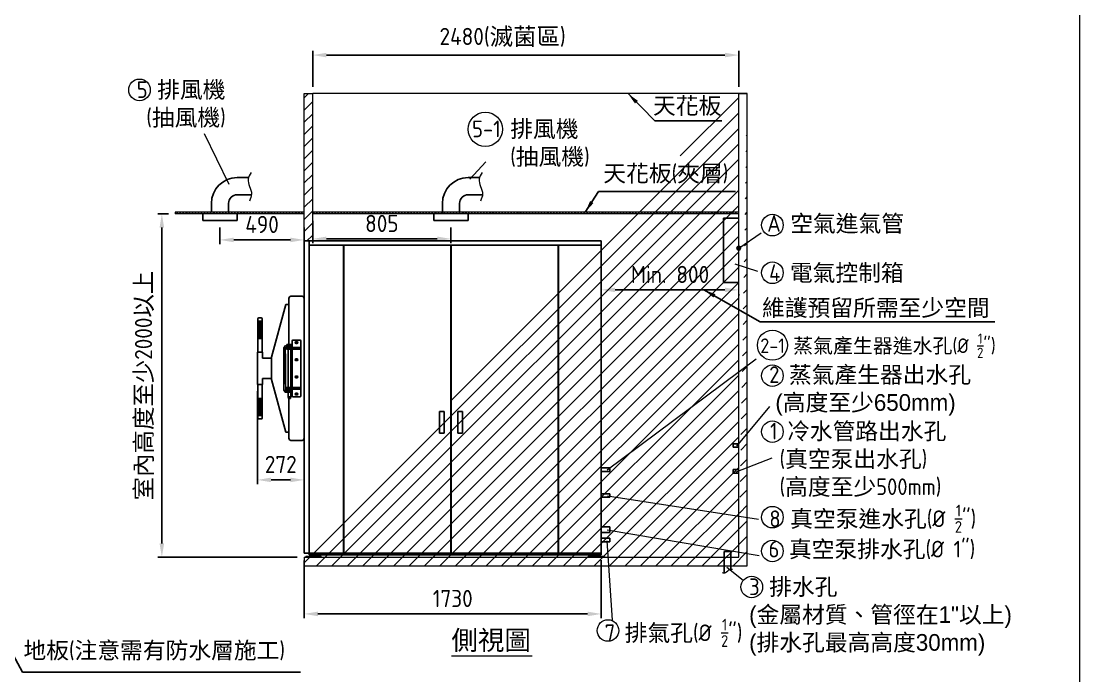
# Model space of a CAD drawing. Header units: millimetres. Extents: x -5848 to 14650, y 0 to 20714.
# Drawn here: x 8487 to 14650, y 2420 to 6233 of the extents above; entities that cross this region are included whole.
import ezdxf

# ---------------------------------------------------------------- set-up
doc = ezdxf.new("R2010")
doc.units = ezdxf.units.MM
doc.header["$MEASUREMENT"] = 0
doc.linetypes.add('HIDDEN', pattern=[9.525, 6.35, -3.175])
doc.layers.get('0').update_dxf_attribs({"lineweight": 25})
for name, color, linetype, lineweight in [('D', 3, 'Continuous', 13), ('F', 7, 'Continuous', 15), ('H', 2, 'HIDDEN', 15), ('S', 4, 'Continuous', 15)]:
    doc.layers.add(name, color=color, linetype=linetype, lineweight=lineweight)
doc.styles.get("Standard").update_dxf_attribs({"font": 'KAIU.TTF'})
doc.styles.add('STU25', font='isocp2.shx')
doc.dimstyles.new('STU25', dxfattribs={"dimscale": 40, "dimtxt": 2.5, "dimasz": 2, "dimexe": 0.6, "dimexo": 1, "dimgap": 1, "dimtad": 1, "dimdsep": 46, "dimtxsty": 'STU25', "dimcen": 2, "dimazin": 2, "dimtfac": 1, "dimtmove": 0, "dimatfit": 3, "dimfxl": 0, "dimtolj": 1, "dimtzin": 0, "dimarcsym": 0})
doc.dimstyles.new('STU25$7', dxfattribs={"dimscale": 35, "dimtxt": 2.5, "dimasz": 2, "dimexe": 1.25, "dimexo": 0.625, "dimgap": 1, "dimtad": 0, "dimdec": 4, "dimdsep": 46, "dimtxsty": 'STU25', "dimcen": 2.5, "dimazin": 2, "dimtfac": 1, "dimtdec": 4, "dimtmove": 0, "dimatfit": 3, "dimfxl": 0, "dimtolj": 1, "dimtzin": 0, "dimarcsym": 0})
pattern_1 = [(135, (1060.158, -9653.122), (-8.838835, -8.838835), [])]

# ---------------------------------------------------------------- blocks, each defined once
blk = doc.blocks.new('*D2')
at = {"layer": 'D', "color": 0, "lineweight": -2}
for p, q in [((10184.1, 5070.5), (10184.1, 4940.5)), ((10989.1, 5031.4), (10989.1, 4940.5)), ((10264.1, 4964.5), (10909.1, 4964.5))]:
    blk.add_line(p, q, dxfattribs=at)
at = {"layer": 'D', "color": 0}
for points in [[(10264.1, 4977.8), (10264.1, 4951.2), (10184.1, 4964.5)], [(10909.1, 4951.2), (10909.1, 4977.8), (10989.1, 4964.5)]]:
    blk.add_solid(points, dxfattribs=at)
at = {"layer": 'Defpoints', "color": 0}
for p in [(10184.1, 5110.5), (10989.1, 5071.4), (10989.1, 4964.5)]:
    blk.add_point(p, dxfattribs=at)
at = {"layer": 'D', "color": 0, "insert": (10586.6, 5054.5), "char_height": 100, "attachment_point": 5, "style": 'STU25'}
blk.add_mtext('\\A1;805', dxfattribs=at)
blk = doc.blocks.new('*D4')
at = {"layer": 'D', "color": 0, "lineweight": -2}
for p, q in [((9344.1, 5110.5), (9281.9, 5110.5)), ((9305.9, 3190.5), (9305.9, 5030.5)), ((10094.1, 3110.5), (9281.9, 3110.5))]:
    blk.add_line(p, q, dxfattribs=at)
at = {"layer": 'D', "color": 0}
for points in [[(9319.3, 5030.5), (9292.6, 5030.5), (9305.9, 5110.5)], [(9292.6, 3190.5), (9319.3, 3190.5), (9305.9, 3110.5)]]:
    blk.add_solid(points, dxfattribs=at)
at = {"layer": 'Defpoints', "color": 0}
for p in [(9305.9, 5110.5), (9384.1, 5110.5), (10134.1, 3110.5)]:
    blk.add_point(p, dxfattribs=at)
at = {"layer": 'D', "color": 0, "insert": (9204.9, 4110.5), "char_height": 100, "attachment_point": 5, "rotation": 90, "style": 'STU25'}
blk.add_mtext('\\A1;{\\f標楷體|b0|i0|c136|p65;室內高度至少}2000{\\f標楷體|b0|i0|c136|p65;以上}', dxfattribs=at)
blk = doc.blocks.new('*D8')
at = {"layer": 'D', "color": 0, "lineweight": -2}
for p, q in [((11864.1, 4634), (11864.1, 4643.4)), ((11944.1, 4667.4), (12584.1, 4667.4)), ((12664.1, 4634), (12664.1, 4643.4))]:
    blk.add_line(p, q, dxfattribs=at)
at = {"layer": 'D', "color": 0}
for points in [[(11944.1, 4680.7), (11944.1, 4654.1), (11864.1, 4667.4)], [(12584.1, 4654.1), (12584.1, 4680.7), (12664.1, 4667.4)]]:
    blk.add_solid(points, dxfattribs=at)
at = {"layer": 'Defpoints', "color": 0}
for p in [(11864.1, 4674), (12664.1, 4674), (12664.1, 4667.4)]:
    blk.add_point(p, dxfattribs=at)
at = {"layer": 'D', "color": 0, "insert": (12264.1, 4757.4), "char_height": 100, "attachment_point": 5, "style": 'STU25'}
blk.add_mtext('\\A1;{\\Fisocp2.shx;Min. 800}', dxfattribs=at)
blk = doc.blocks.new('*D9')
at = {"layer": 'D', "color": 0, "lineweight": -2}
for p, q in [((10184.1, 5850.5), (10184.1, 6059.1)), ((12664.1, 5850.5), (12664.1, 6059.1)), ((10264.1, 6035.1), (12584.1, 6035.1))]:
    blk.add_line(p, q, dxfattribs=at)
at = {"layer": 'D', "color": 0}
for points in [[(10264.1, 6048.4), (10264.1, 6021.8), (10184.1, 6035.1)], [(12584.1, 6021.8), (12584.1, 6048.4), (12664.1, 6035.1)]]:
    blk.add_solid(points, dxfattribs=at)
at = {"layer": 'Defpoints', "color": 0}
for p in [(12664.1, 6035.1), (10184.1, 5810.5), (12664.1, 5810.5)]:
    blk.add_point(p, dxfattribs=at)
at = {"layer": 'D', "color": 0, "insert": (11289.6, 6138.1), "char_height": 100, "attachment_point": 5, "style": 'STU25'}
blk.add_mtext('\\A1;2480({\\f標楷體|b0|i0|c136|p65;滅菌區})', dxfattribs=at)
blk = doc.blocks.new('*D12')
at = {"layer": 'D', "color": 0, "lineweight": -2}
for p, q in [((10134.1, 3090.5), (10134.1, 2756.1)), ((11864.1, 3093.5), (11864.1, 2756.1)), ((10214.1, 2780.1), (11784.1, 2780.1))]:
    blk.add_line(p, q, dxfattribs=at)
at = {"layer": 'D', "color": 0}
for points in [[(10214.1, 2793.5), (10214.1, 2766.8), (10134.1, 2780.1)], [(11784.1, 2766.8), (11784.1, 2793.5), (11864.1, 2780.1)]]:
    blk.add_solid(points, dxfattribs=at)
at = {"layer": 'Defpoints', "color": 0}
for p in [(10134.1, 3130.5), (11864.1, 3133.5), (11864.1, 2780.1)]:
    blk.add_point(p, dxfattribs=at)
at = {"layer": 'D', "color": 0, "insert": (10999.1, 2870.1), "char_height": 100, "attachment_point": 5, "style": 'STU25'}
blk.add_mtext('\\A1;1730', dxfattribs=at)
blk = doc.blocks.new('*D15')
at = {"layer": 'D', "color": 0, "lineweight": -2}
for p, q in [((9644.1, 5031.4), (9644.1, 4934.5)), ((10134.1, 5031.4), (10134.1, 4934.5)), ((9724.1, 4958.5), (10054.1, 4958.5))]:
    blk.add_line(p, q, dxfattribs=at)
at = {"layer": 'D', "color": 0}
for points in [[(9724.1, 4971.9), (9724.1, 4945.2), (9644.1, 4958.5)], [(10054.1, 4945.2), (10054.1, 4971.9), (10134.1, 4958.5)]]:
    blk.add_solid(points, dxfattribs=at)
at = {"layer": 'Defpoints', "color": 0}
for p in [(9644.1, 5071.4), (10134.1, 5071.4), (10134.1, 4958.5)]:
    blk.add_point(p, dxfattribs=at)
at = {"layer": 'D', "color": 0, "insert": (9889.1, 5048.5), "char_height": 100, "attachment_point": 5, "style": 'STU25'}
blk.add_mtext('\\A1;490', dxfattribs=at)
blk = doc.blocks.new('*D18')
at = {"layer": 'D', "color": 0, "lineweight": -2}
for p, q in [((9862.1, 4077.7), (9862.1, 3536.7)), ((10134.1, 3662.5), (10134.1, 3536.7)), ((9942.1, 3560.7), (10054.1, 3560.7))]:
    blk.add_line(p, q, dxfattribs=at)
at = {"layer": 'D', "color": 0}
for points in [[(9942.1, 3574.1), (9942.1, 3547.4), (9862.1, 3560.7)], [(10054.1, 3547.4), (10054.1, 3574.1), (10134.1, 3560.7)]]:
    blk.add_solid(points, dxfattribs=at)
at = {"layer": 'Defpoints', "color": 0}
for p in [(9862.1, 4117.7), (10134.1, 3702.5), (10134.1, 3560.7)]:
    blk.add_point(p, dxfattribs=at)
at = {"layer": 'D', "color": 0, "insert": (9998.1, 3650.7), "char_height": 100, "attachment_point": 5, "style": 'STU25'}
blk.add_mtext('\\A1;272', dxfattribs=at)

msp = doc.modelspace()

# ---------------------------------------------------------------- hatches: boundary and pattern name
msp.add_hatch(color=256).paths.add_polyline_path([(12653.355, 4910.506, 1), (12674.877, 4910.506, 1)])
at = {"layer": 'H', "ltscale": 5}
h = msp.add_hatch(dxfattribs=at)
h.set_pattern_fill('ANSI31', color=256, scale=20, style=0)
h.set_pattern_definition([(45, (241347.484, 22626.796), (-44.90128, 44.90128), [])])
h.paths.add_polyline_path([(12664.116, 5810.506), (12714.116, 5810.506)], flags=16)
edge = h.paths.add_edge_path()
edge.add_line((12664.116, 5810.506), (12714.116, 5810.506))
edge.add_line((12714.116, 5810.506), (12664.116, 5810.506))
edge.add_line((12714.116, 3060.506), (12714.116, 5810.506))
edge.add_line((12664.116, 3110.506), (12664.116, 5810.506))
edge.add_line((10134.116, 3060.506), (12714.116, 3060.506))
edge.add_line((10134.116, 3110.506), (12664.116, 3110.506))
edge.add_line((10134.116, 3110.506), (10134.116, 3060.506))
h = msp.add_hatch(dxfattribs=at)
h.set_pattern_fill('ANSI31', color=256, scale=400, style=0)
h.set_pattern_definition([(45, (211087.06, 23456.027), (-35.355339, 35.355339), [])])
h.paths.add_polyline_path([(10184.116, 4950.506), (10184.116, 5810.506), (10134.116, 5810.506), (10134.116, 4950.506), (10164.116, 4950.506)])
at = {"layer": 'H'}
h = msp.add_hatch(dxfattribs=at)
h.set_pattern_fill('ANSI31', color=256, scale=100, angle=90, style=0)
h.set_pattern_definition(pattern_1)
h.paths.add_polyline_path([(10133.386, 5120.506), (9383.386, 5120.506), (9383.386, 5110.506), (10133.386, 5110.506)])
h = msp.add_hatch(dxfattribs=at)
h.set_pattern_fill('ANSI31', color=256, scale=100, angle=90, style=0)
h.set_pattern_definition(pattern_1)
h.paths.add_polyline_path([(12664.116, 5110.506), (12664.116, 5120.506), (10184.116, 5120.506), (10184.116, 5110.506)])

# ---------------------------------------------------------------- linework, layer by layer
for p, q in [((9744.116, 5321.254), (9810.036, 5321.254)), ((11089.116, 5321.254), (11155.036, 5321.254)), ((9744.116, 5221.254), (9827.41, 5221.254)), ((11089.116, 5221.254), (11172.41, 5221.254)), ((9594.116, 5120.506), (9594.116, 5171.254)), ((9694.116, 5120.506), (9694.116, 5171.254)), ((10939.116, 5110.506), (10939.116, 5171.254)), ((11039.116, 5110.506), (11039.116, 5171.254)), ((9544.116, 5110.506), (9544.116, 5071.363)), ((9544.116, 5071.363), (9744.116, 5071.363)), ((9744.116, 5110.506), (9744.116, 5071.363)), ((10889.116, 5110.506), (10889.116, 5071.363)), ((10889.116, 5071.363), (11089.116, 5071.363)), ((11089.116, 5110.506), (11089.116, 5071.363)), ((10164.116, 4953.506), (10134.116, 4953.506)), ((10134.116, 4953.506), (10134.116, 3133.506)), ((10164.116, 4928.506), (10164.116, 4953.506)), ((10164.116, 4953.506), (11864.116, 4953.506)), ((11864.116, 4928.506), (11864.116, 4953.506)), ((10164.116, 4928.506), (10164.116, 3133.506)), ((10164.116, 4928.506), (10364.116, 4928.506)), ((10364.116, 4928.506), (10364.116, 3133.506)), ((10365.116, 4928.506), (10365.116, 3133.506)), ((10988.616, 4928.506), (10365.116, 4928.506)), ((10988.616, 4928.506), (10988.616, 3133.506)), ((10989.616, 4928.506), (10989.616, 3133.506)), ((11613.116, 4928.506), (10989.616, 4928.506)), ((11613.116, 4928.506), (11613.116, 3133.506)), ((11614.116, 4928.506), (11864.116, 4928.506)), ((11614.116, 4928.506), (11614.116, 3133.506)), ((11864.116, 4928.506), (11864.116, 3133.506)), ((10057.116, 4630.006), (10122.116, 4630.006)), ((10027.959, 4582.456), (9944.116, 4275.506)), ((10045.116, 4582.456), (10027.959, 4582.456)), ((10045.116, 4349.006), (10045.116, 4618.006)), ((10134.116, 4618.006), (10134.116, 4556.006)), ((9870.416, 4504.757), (9883.816, 4504.757)), ((10134.116, 4560.506), (10134.116, 3860.506)), ((9864.416, 4304.757), (9864.416, 4498.757)), ((9864.416, 4480.943), (9868.229, 4484.757)), ((9864.416, 4482.943), (9866.229, 4484.757)), ((9864.416, 4472.943), (9876.229, 4484.757)), ((9864.416, 4470.943), (9878.229, 4484.757)), ((9864.416, 4468.943), (9880.229, 4484.757)), ((9864.416, 4478.943), (9870.229, 4484.757)), ((9864.416, 4476.943), (9872.229, 4484.757)), ((9864.416, 4474.943), (9874.229, 4484.757)), ((9864.416, 4484.757), (9889.816, 4484.757)), ((9864.416, 4466.943), (9882.229, 4484.757)), ((9864.416, 4464.943), (9884.229, 4484.757)), ((9864.416, 4462.943), (9886.229, 4484.757)), ((9864.416, 4460.943), (9888.229, 4484.757)), ((9864.416, 4458.943), (9889.816, 4484.343)), ((9864.416, 4483.179), (9889.816, 4457.779)), ((9864.416, 4456.943), (9889.816, 4482.343)), ((9864.416, 4481.179), (9889.816, 4455.779)), ((9864.416, 4454.943), (9889.816, 4480.343)), ((9864.416, 4479.179), (9889.816, 4453.779)), ((9864.416, 4452.943), (9889.816, 4478.343)), ((9864.416, 4477.179), (9889.816, 4451.779)), ((9864.416, 4450.943), (9889.816, 4476.343)), ((9864.416, 4475.179), (9889.816, 4449.779)), ((9864.416, 4448.943), (9889.816, 4474.343)), ((9864.416, 4473.179), (9889.816, 4447.779)), ((9864.416, 4446.943), (9889.816, 4472.343)), ((9864.416, 4471.179), (9889.816, 4445.779)), ((9864.416, 4444.943), (9889.816, 4470.343)), ((9864.416, 4469.179), (9889.816, 4443.779)), ((9864.416, 4442.943), (9889.816, 4468.343)), ((9864.416, 4467.179), (9889.816, 4441.779)), ((9864.416, 4440.943), (9889.816, 4466.343)), ((9864.416, 4465.179), (9889.816, 4439.779)), ((9864.416, 4438.943), (9889.816, 4464.343)), ((9864.416, 4463.179), (9889.816, 4437.779)), ((9864.416, 4436.943), (9889.816, 4462.343)), ((9864.416, 4461.179), (9889.816, 4435.779)), ((9864.416, 4434.943), (9889.816, 4460.343)), ((9864.416, 4459.179), (9889.816, 4433.779)), ((9864.416, 4432.943), (9889.816, 4458.343)), ((9864.416, 4457.179), (9889.816, 4431.779)), ((9864.416, 4430.943), (9889.816, 4456.343)), ((9864.416, 4455.179), (9889.816, 4429.779)), ((9864.416, 4428.943), (9889.816, 4454.343)), ((9864.416, 4453.179), (9889.816, 4427.779)), ((9864.416, 4426.943), (9889.816, 4452.343)), ((9864.416, 4451.179), (9889.816, 4425.779)), ((9864.416, 4424.943), (9889.816, 4450.343)), ((9864.416, 4449.179), (9889.816, 4423.779)), ((9864.416, 4422.943), (9889.816, 4448.343)), ((9864.416, 4447.179), (9889.816, 4421.779)), ((9864.416, 4420.943), (9889.816, 4446.343)), ((9864.416, 4445.179), (9889.816, 4419.779)), ((9864.416, 4418.943), (9889.816, 4444.343)), ((9864.416, 4443.179), (9889.816, 4417.779)), ((9864.416, 4416.943), (9889.816, 4442.343)), ((9864.416, 4441.179), (9889.816, 4415.779)), ((9864.416, 4414.943), (9889.816, 4440.343)), ((9864.416, 4439.179), (9889.816, 4413.779)), ((9864.416, 4412.943), (9889.816, 4438.343)), ((9864.839, 4484.757), (9889.816, 4459.779)), ((9866.839, 4484.757), (9889.816, 4461.779)), ((9868.839, 4484.757), (9889.816, 4463.779)), ((9870.839, 4484.757), (9889.816, 4465.779)), ((9872.839, 4484.757), (9889.816, 4467.779)), ((9874.839, 4484.757), (9889.816, 4469.779)), ((9876.839, 4484.757), (9889.816, 4471.779)), ((9878.839, 4484.757), (9889.816, 4473.779)), ((9880.839, 4484.757), (9889.816, 4475.779)), ((9882.839, 4484.757), (9889.816, 4477.779)), ((9884.839, 4484.757), (9889.816, 4479.779)), ((9886.839, 4484.757), (9889.816, 4481.779)), ((9888.839, 4484.757), (9889.816, 4483.779)), ((9889.816, 4304.757), (9889.816, 4498.757)), ((9864.416, 4437.179), (9889.816, 4411.779)), ((9864.416, 4410.943), (9889.816, 4436.343)), ((9864.416, 4435.179), (9889.816, 4409.779)), ((9864.416, 4408.943), (9889.816, 4434.343)), ((9864.416, 4433.179), (9889.816, 4407.779)), ((9864.416, 4406.943), (9889.816, 4432.343)), ((9864.416, 4431.179), (9889.816, 4405.779)), ((9864.416, 4404.943), (9889.816, 4430.343)), ((9864.416, 4429.179), (9889.816, 4403.779)), ((9864.416, 4402.943), (9889.816, 4428.343)), ((9864.416, 4427.179), (9889.816, 4401.779)), ((9864.416, 4400.943), (9889.816, 4426.343)), ((9864.416, 4425.179), (9889.816, 4399.779)), ((9864.416, 4398.943), (9889.816, 4424.343)), ((9864.416, 4423.179), (9889.816, 4397.779)), ((9864.416, 4396.943), (9889.816, 4422.343)), ((9864.416, 4421.179), (9889.816, 4395.779)), ((9864.416, 4394.943), (9889.816, 4420.343)), ((9864.416, 4419.179), (9889.816, 4393.779)), ((9864.416, 4392.943), (9889.816, 4418.343)), ((9864.416, 4417.179), (9889.816, 4391.779)), ((9864.416, 4390.943), (9889.816, 4416.343)), ((9864.416, 4415.179), (9889.816, 4389.779)), ((9864.416, 4388.943), (9889.816, 4414.343)), ((9864.416, 4413.179), (9889.816, 4387.779)), ((9864.416, 4386.943), (9889.816, 4412.343)), ((9864.416, 4411.179), (9889.816, 4385.779)), ((9864.416, 4384.943), (9889.816, 4410.343)), ((9864.416, 4409.179), (9888.839, 4384.757)), ((9864.416, 4407.179), (9886.839, 4384.757)), ((9864.416, 4405.179), (9884.839, 4384.757)), ((9864.416, 4403.179), (9882.839, 4384.757)), ((9864.416, 4401.179), (9880.839, 4384.757)), ((9864.416, 4399.179), (9878.839, 4384.757)), ((9864.416, 4397.179), (9876.839, 4384.757)), ((9864.416, 4395.179), (9874.839, 4384.757)), ((9864.416, 4393.179), (9872.839, 4384.757)), ((9864.416, 4391.179), (9870.839, 4384.757)), ((9864.416, 4389.179), (9868.839, 4384.757)), ((9864.416, 4387.179), (9866.839, 4384.757)), ((9864.416, 4384.757), (9889.816, 4384.757)), ((9866.229, 4384.757), (9889.816, 4408.343)), ((9868.229, 4384.757), (9889.816, 4406.343)), ((9870.229, 4384.757), (9889.816, 4404.343)), ((9872.229, 4384.757), (9889.816, 4402.343)), ((9874.229, 4384.757), (9889.816, 4400.343)), ((9876.229, 4384.757), (9889.816, 4398.343)), ((9878.229, 4384.757), (9889.816, 4396.343)), ((9880.229, 4384.757), (9889.816, 4394.343)), ((9882.229, 4384.757), (9889.816, 4392.343)), ((9884.229, 4384.757), (9889.816, 4390.343)), ((9886.229, 4384.757), (9889.816, 4388.343)), ((9888.229, 4384.757), (9889.816, 4386.343)), ((10031.616, 4332.006), (10030.616, 4331.006)), ((10030.616, 4331.006), (10030.616, 4323.006)), ((10030.616, 4323.006), (10031.616, 4322.006)), ((10031.616, 4332.006), (10114.616, 4332.006)), ((10031.616, 4322.006), (10114.616, 4322.006)), ((10034.116, 4348.506), (10034.616, 4349.006)), ((10034.116, 4342.506), (10034.116, 4348.506)), ((10034.616, 4342.006), (10034.116, 4342.506)), ((10034.616, 4349.006), (10063.616, 4349.006)), ((10063.616, 4342.006), (10034.616, 4342.006)), ((10041.116, 4099.006), (10041.116, 4322.006)), ((10057.116, 4099.006), (10057.116, 4322.006)), ((10063.616, 4349.006), (10064.116, 4348.506)), ((10064.116, 4342.506), (10063.616, 4342.006)), ((10064.116, 4348.506), (10064.116, 4342.506)), ((10064.616, 4370.506), (10064.616, 4332.006)), ((10064.616, 4322.006), (10064.616, 4099.006)), ((10069.616, 4375.506), (10109.616, 4375.506)), ((10092.116, 4365.506), (10087.116, 4365.506)), ((10092.116, 4355.506), (10087.116, 4355.506)), ((10114.616, 4370.506), (10114.616, 4050.506)), ((9862.116, 4117.65), (9862.116, 4304.757)), ((9862.116, 4304.757), (9892.116, 4304.757)), ((9864.416, 4304.757), (9889.816, 4304.757)), ((9892.116, 4269.65), (9892.116, 4304.757)), ((9892.116, 4269.65), (9944.116, 4269.65)), ((9944.116, 4145.506), (9944.116, 4275.506)), ((10092.116, 4265.269), (10087.116, 4265.269)), ((10092.116, 4255.269), (10087.116, 4255.269)), ((9892.116, 4151.65), (9944.116, 4151.65)), ((9892.116, 4117.65), (9892.116, 4151.65)), ((10027.959, 3838.556), (9944.116, 4145.506)), ((10092.116, 4165.506), (10087.116, 4165.506)), ((10092.116, 4155.506), (10087.116, 4155.506)), ((9864.116, 4115.65), (9890.116, 4115.65)), ((9864.416, 4115.65), (9864.416, 3921.65)), ((9864.416, 4115.65), (9889.816, 4115.65)), ((9889.816, 4115.65), (9889.816, 3921.65)), ((10031.616, 4099.006), (10030.616, 4098.006)), ((10030.616, 4098.006), (10030.616, 4090.006)), ((10030.616, 4090.006), (10031.616, 4089.006)), ((10031.616, 4099.006), (10114.616, 4099.006)), ((10031.616, 4089.006), (10114.616, 4089.006)), ((10041.116, 4082.006), (10041.116, 4089.006)), ((10041.116, 4072.006), (10041.116, 4044.006)), ((10057.116, 4044.006), (10057.116, 4072.006)), ((10064.616, 4089.014), (10064.616, 4050.506)), ((9864.416, 4033.228), (9866.839, 4035.65)), ((9864.416, 4023.228), (9876.839, 4035.65)), ((9864.416, 4025.228), (9874.839, 4035.65)), ((9864.416, 4027.228), (9872.839, 4035.65)), ((9864.416, 4029.228), (9870.839, 4035.65)), ((9864.416, 4031.228), (9868.839, 4035.65)), ((9864.416, 4035.65), (9889.816, 4035.65)), ((9864.416, 4011.228), (9888.839, 4035.65)), ((9864.416, 4013.228), (9886.839, 4035.65)), ((9864.416, 4015.228), (9884.839, 4035.65)), ((9864.416, 4017.228), (9882.839, 4035.65)), ((9864.416, 4019.228), (9880.839, 4035.65)), ((9864.416, 4021.228), (9878.839, 4035.65)), ((9864.416, 4035.464), (9889.816, 4010.064)), ((9864.416, 4009.228), (9889.816, 4034.628)), ((9864.416, 4033.464), (9889.816, 4008.064)), ((9864.416, 4007.228), (9889.816, 4032.628)), ((9864.416, 4031.464), (9889.816, 4006.064)), ((9864.416, 4005.228), (9889.816, 4030.628)), ((9864.416, 4029.464), (9889.816, 4004.064)), ((9864.416, 4003.228), (9889.816, 4028.628)), ((9864.416, 4027.464), (9889.816, 4002.064)), ((9864.416, 4001.228), (9889.816, 4026.628)), ((9864.416, 4025.464), (9889.816, 4000.064)), ((9864.416, 3999.228), (9889.816, 4024.628)), ((9864.416, 4023.464), (9889.816, 3998.064)), ((9864.416, 3997.228), (9889.816, 4022.628)), ((9864.416, 4021.464), (9889.816, 3996.064)), ((9864.416, 3995.228), (9889.816, 4020.628)), ((9864.416, 4019.464), (9889.816, 3994.064)), ((9864.416, 3993.228), (9889.816, 4018.628)), ((9864.416, 4017.464), (9889.816, 3992.064)), ((9864.416, 3991.228), (9889.816, 4016.628)), ((9864.416, 4015.464), (9889.816, 3990.064)), ((9864.416, 3989.228), (9889.816, 4014.628)), ((9864.416, 4013.464), (9889.816, 3988.064)), ((9864.416, 3987.228), (9889.816, 4012.628)), ((9864.416, 4011.464), (9889.816, 3986.064)), ((9864.416, 3985.228), (9889.816, 4010.628)), ((9864.416, 4009.464), (9889.816, 3984.064)), ((9864.416, 3983.228), (9889.816, 4008.628)), ((9864.416, 4007.464), (9889.816, 3982.064)), ((9864.416, 3981.228), (9889.816, 4006.628)), ((9866.229, 4035.65), (9889.816, 4012.064)), ((9868.229, 4035.65), (9889.816, 4014.064)), ((9870.229, 4035.65), (9889.816, 4016.064)), ((9872.229, 4035.65), (9889.816, 4018.064)), ((9874.229, 4035.65), (9889.816, 4020.064)), ((9876.229, 4035.65), (9889.816, 4022.064)), ((9878.229, 4035.65), (9889.816, 4024.064)), ((9880.229, 4035.65), (9889.816, 4026.064)), ((9882.229, 4035.65), (9889.816, 4028.064)), ((9884.229, 4035.65), (9889.816, 4030.064)), ((9886.229, 4035.65), (9889.816, 4032.064)), ((9888.229, 4035.65), (9889.816, 4034.064)), ((10057.116, 4044.006), (10041.116, 4044.006)), ((10041.116, 4044.006), (10043.116, 4034.006)), ((10043.116, 4034.006), (10055.116, 4034.006)), ((10045.116, 3803.006), (10045.116, 4034.006)), ((10055.116, 4034.006), (10057.116, 4044.006)), ((10069.616, 4045.506), (10109.616, 4045.506)), ((10092.116, 4065.506), (10087.116, 4065.506)), ((10092.116, 4055.506), (10087.116, 4055.506)), ((9864.416, 4005.464), (9889.816, 3980.064)), ((9864.416, 3979.228), (9889.816, 4004.628)), ((9864.416, 4003.464), (9889.816, 3978.064)), ((9864.416, 3977.228), (9889.816, 4002.628)), ((9864.416, 4001.464), (9889.816, 3976.064)), ((9864.416, 3975.228), (9889.816, 4000.628)), ((9864.416, 3999.464), (9889.816, 3974.064)), ((9864.416, 3973.228), (9889.816, 3998.628)), ((9864.416, 3997.464), (9889.816, 3972.064)), ((9864.416, 3971.228), (9889.816, 3996.628)), ((9864.416, 3995.464), (9889.816, 3970.064)), ((9864.416, 3969.228), (9889.816, 3994.628)), ((9864.416, 3993.464), (9889.816, 3968.064)), ((9864.416, 3967.228), (9889.816, 3992.628)), ((9864.416, 3991.464), (9889.816, 3966.064)), ((9864.416, 3965.228), (9889.816, 3990.628)), ((9864.416, 3989.464), (9889.816, 3964.064)), ((9864.416, 3963.228), (9889.816, 3988.628)), ((9864.416, 3987.464), (9889.816, 3962.064)), ((9864.416, 3961.228), (9889.816, 3986.628)), ((9864.416, 3985.464), (9889.816, 3960.064)), ((9864.416, 3959.228), (9889.816, 3984.628)), ((9864.416, 3983.464), (9889.816, 3958.064)), ((9864.416, 3957.228), (9889.816, 3982.628)), ((9864.416, 3981.464), (9889.816, 3956.064)), ((9864.416, 3955.228), (9889.816, 3980.628)), ((9864.416, 3979.464), (9889.816, 3954.064)), ((9864.416, 3953.228), (9889.816, 3978.628)), ((9864.416, 3977.464), (9889.816, 3952.064)), ((9864.416, 3951.228), (9889.816, 3976.628)), ((9864.416, 3975.464), (9889.816, 3950.064)), ((9864.416, 3949.228), (9889.816, 3974.628)), ((9864.416, 3973.464), (9889.816, 3948.064)), ((9864.416, 3947.228), (9889.816, 3972.628)), ((9864.416, 3971.464), (9889.816, 3946.064)), ((9864.416, 3945.228), (9889.816, 3970.628)), ((9864.416, 3969.464), (9889.816, 3944.064)), ((9864.416, 3943.228), (9889.816, 3968.628)), ((9864.416, 3967.464), (9889.816, 3942.064)), ((9864.416, 3941.228), (9889.816, 3966.628)), ((9864.416, 3965.464), (9889.816, 3940.064)), ((9864.416, 3939.228), (9889.816, 3964.628)), ((9864.416, 3963.464), (9889.816, 3938.064)), ((9864.416, 3937.228), (9889.816, 3962.628)), ((9864.416, 3961.464), (9889.816, 3936.064)), ((9864.416, 3959.464), (9888.229, 3935.65)), ((9864.416, 3957.464), (9886.229, 3935.65)), ((9864.416, 3955.464), (9884.229, 3935.65)), ((9864.416, 3953.464), (9882.229, 3935.65)), ((9864.416, 3951.464), (9880.229, 3935.65)), ((9864.416, 3949.464), (9878.229, 3935.65)), ((9864.416, 3947.464), (9876.229, 3935.65)), ((9864.416, 3945.464), (9874.229, 3935.65)), ((9864.839, 3935.65), (9889.816, 3960.628)), ((9866.839, 3935.65), (9889.816, 3958.628)), ((9868.839, 3935.65), (9889.816, 3956.628)), ((9870.839, 3935.65), (9889.816, 3954.628)), ((9872.839, 3935.65), (9889.816, 3952.628)), ((9874.839, 3935.65), (9889.816, 3950.628)), ((9876.839, 3935.65), (9889.816, 3948.628)), ((9878.839, 3935.65), (9889.816, 3946.628)), ((9880.839, 3935.65), (9889.816, 3944.628)), ((10921.616, 3833.506), (10921.616, 3958.506)), ((10921.616, 3958.506), (10948.616, 3958.506)), ((10948.616, 3833.506), (10948.616, 3958.506)), ((11029.616, 3833.506), (11029.616, 3958.506)), ((11056.616, 3958.506), (11029.616, 3958.506)), ((11056.616, 3833.506), (11056.616, 3958.506)), ((9864.416, 3943.464), (9872.229, 3935.65)), ((9864.416, 3941.464), (9870.229, 3935.65)), ((9864.416, 3939.464), (9868.229, 3935.65)), ((9864.416, 3937.464), (9866.229, 3935.65)), ((9864.416, 3935.65), (9889.816, 3935.65)), ((9870.416, 3915.65), (9883.816, 3915.65)), ((9882.839, 3935.65), (9889.816, 3942.628)), ((9884.839, 3935.65), (9889.816, 3940.628)), ((9886.839, 3935.65), (9889.816, 3938.628)), ((9888.839, 3935.65), (9889.816, 3936.628)), ((10029.116, 3838.556), (10027.959, 3838.556)), ((10045.116, 3838.556), (10029.116, 3838.556)), ((10134.116, 3803.006), (10134.116, 3860.506)), ((10921.616, 3833.506), (10948.616, 3833.506)), ((11056.616, 3833.506), (11029.616, 3833.506)), ((10057.116, 3791.006), (10122.116, 3791.006)), ((12631.741, 3770.506), (12664.116, 3770.506)), ((12631.741, 3770.506), (12631.741, 3750.506)), ((12631.741, 3750.506), (12664.116, 3750.506)), ((11864.116, 3630.506), (11914.116, 3630.506)), ((11914.116, 3610.506), (11864.116, 3610.506)), ((11914.116, 3630.506), (11914.116, 3610.506)), ((12631.741, 3620.506), (12664.116, 3620.506)), ((12631.741, 3620.506), (12631.741, 3600.506)), ((12631.741, 3600.506), (12664.116, 3600.506)), ((11914.116, 3480.506), (11864.116, 3480.506)), ((11864.116, 3460.506), (11914.116, 3460.506)), ((11914.116, 3460.506), (11914.116, 3480.506)), ((11914.116, 3287.506), (11864.116, 3287.506)), ((11914.116, 3253.506), (11914.116, 3287.506)), ((11864.116, 3253.506), (11914.116, 3253.506)), ((11914.116, 3220.506), (11864.116, 3220.506)), ((11914.116, 3200.506), (11914.116, 3220.506)), ((11864.116, 3200.506), (11914.116, 3200.506)), ((10164.116, 3133.506), (10134.116, 3133.506)), ((10233.616, 3114.506), (10144.616, 3114.506)), ((10144.616, 3114.506), (10144.616, 3110.506)), ((10144.616, 3110.506), (10233.616, 3110.506)), ((10164.116, 3133.506), (10364.116, 3133.506)), ((10164.116, 3133.506), (10164.116, 3123.506)), ((10164.116, 3123.506), (11864.116, 3123.506)), ((10175.837, 3114.506), (10175.837, 3123.506)), ((10202.395, 3123.506), (10175.837, 3123.506)), ((10182.476, 3123.506), (10182.476, 3114.506)), ((10195.755, 3123.506), (10195.755, 3114.506)), ((10202.395, 3114.506), (10202.395, 3123.506)), ((10233.616, 3110.506), (10233.616, 3114.506)), ((10988.616, 3133.506), (10365.116, 3133.506)), ((11613.116, 3133.506), (10989.616, 3133.506)), ((11614.116, 3133.506), (11864.116, 3133.506)), ((11794.616, 3114.506), (11883.616, 3114.506)), ((11794.616, 3110.506), (11794.616, 3114.506)), ((11883.616, 3110.506), (11794.616, 3110.506)), ((11825.837, 3114.506), (11825.837, 3123.506)), ((11825.837, 3123.506), (11852.395, 3123.506)), ((11832.476, 3123.506), (11832.476, 3114.506)), ((11845.755, 3123.506), (11845.755, 3114.506)), ((11852.395, 3114.506), (11852.395, 3123.506)), ((11864.116, 3123.506), (11864.116, 3133.506)), ((11883.616, 3114.506), (11883.616, 3110.506)), ((12619.116, 3142.881), (12579.116, 3142.881)), ((12579.116, 3142.881), (12579.116, 3019.624)), ((12619.116, 3142.881), (12619.116, 3041.457))]:
    msp.add_line(p, q)
at = {"linetype": 'Continuous'}
for p, q in [((10016.561, 4082.006), (10016.561, 4332.006)), ((10016.561, 4332.006), (10086.556, 4332.006)), ((10026.561, 4342.006), (10064.616, 4342.006)), ((10026.561, 4329.506), (10026.561, 4329.506)), ((10072.561, 4332.006), (10028.561, 4332.006)), ((10026.561, 4295.031), (10026.561, 4119.006)), ((10064.616, 4082.006), (10016.561, 4082.006)), ((10064.616, 4072.006), (10026.561, 4072.006)), ((10064.616, 4082.006), (10028.561, 4082.006))]:
    msp.add_line(p, q, dxfattribs=at)
at = {"linetype": 'ByBlock', "lineweight": 15}
for p, q in [((10026.561, 4293.031), (10026.561, 4330.006)), ((10026.561, 4122.006), (10026.561, 4084.006))]:
    msp.add_line(p, q, dxfattribs=at)
at = {"ltscale": 2}
msp.add_line((10057.116, 4089.006), (10057.116, 4082.006), dxfattribs=at)
msp.add_lwpolyline([(12664.116, 5084.376), (12576.53, 5084.376), (12576.53, 4710.506), (12664.116, 4710.506)])
msp.add_circle((12664.116, 4910.506), 10.761)
for centre, radius, start, end in [((9744.116, 5171.254), 150, 90, 180), ((11089.116, 5171.254), 150, 90, 180), ((9744.116, 5171.254), 50, 90, 180), ((11089.116, 5171.254), 50, 90, 180), ((10057.116, 4618.006), 12, 90, 180), ((10122.116, 4618.006), 12, 0, 90), ((9870.416, 4498.757), 6, 90, 180), ((9883.816, 4498.757), 6, 0, 90), ((10069.616, 4370.506), 5, 90, 180), ((10087.116, 4360.506), 5, 90, 270), ((10092.116, 4360.506), 5, 270, 90), ((10109.616, 4370.506), 5, 0, 90), ((10087.116, 4260.269), 5, 90, 270), ((10092.116, 4260.269), 5, 270, 90), ((10087.116, 4160.506), 5, 90, 270), ((10092.116, 4160.506), 5, 270, 90), ((9864.116, 4117.65), 2, 180, 270), ((9890.116, 4117.65), 2, 270, 0), ((10069.616, 4050.506), 5, 180, 270), ((10087.116, 4060.506), 5, 90, 270), ((10092.116, 4060.506), 5, 270, 90), ((10109.616, 4050.506), 5, 270, 0), ((9870.416, 3921.65), 6, 180, 270), ((9883.816, 3921.65), 6, 270, 0), ((10057.116, 3803.006), 12, 180, 270), ((10122.116, 3803.006), 12, 270, 0)]:
    msp.add_arc(centre, radius, start, end)
at = {"lineweight": 15}
for centre, radius, start, end in [((10026.561, 4332.006), 10, 90, 180), ((10028.561, 4330.006), 2, 90, 180), ((10026.561, 4082.006), 10, 180, 270), ((10028.561, 4084.006), 2, 180, 270)]:
    msp.add_arc(centre, radius, start, end, dxfattribs=at)
at = {"layer": 'D'}
for p, q in [((9696.828, 5280.671), (9553.991, 5576.075)), ((11099.466, 5313.303), (11192.536, 5412.866)), ((12664.116, 4910.506), (12795.453, 4998.84)), ((12641.683, 4820.187), (12773.396, 4776.867)), ((11898.256, 3618.74), (12764.956, 4266.849)), ((12653.379, 3756.832), (12846.21, 3988.989)), ((12648.497, 3607.806), (12859.826, 3688.823)), ((11900.633, 3468.736), (12778.648, 3331.378)), ((11898.626, 3270.547), (12782.894, 3121.388)), ((11895.947, 3205.905), (11927.91, 2744.109)), ((12595.585, 3051.677), (12690.977, 2976.037)), ((10992.676, 2536.869), (11462.103, 2536.869))]:
    msp.add_line(p, q, dxfattribs=at)
for centre, radius in [((9175.648, 5832.278), 62.857), ((11188.962, 5602.903), 100), ((12860.344, 5044.818), 62.857), ((12860.344, 4767.077), 62.857), ((12860.344, 4345.148), 87.5), ((12860.344, 4167.693), 62.857), ((12860.344, 3841.674), 62.857), ((12860.312, 3343.578), 62.857), ((12860.344, 3146.43), 62.857), ((12740.229, 2936.983), 62.857), ((11902.933, 2683.373), 62.857)]:
    msp.add_circle(centre, radius, dxfattribs=at)
for points in [[(9826.351, 5350.831), (9808.089, 5312.927), (9827.755, 5226.589), (9815.112, 5184.473)], [(11171.351, 5350.831), (11153.089, 5312.927), (11172.755, 5226.589), (11160.112, 5184.473)], [(12568.452, 3020.764), (12586.781, 3020.764), (12613.187, 3040.633), (12628.409, 3040.633)]]:
    msp.add_spline(points, degree=3, dxfattribs=at)
at = {"layer": 'F', "color": 6}
msp.add_lwpolyline([(0, 10300), (0, 0), (14650, 0), (14650, 10300)], close=True, dxfattribs=at)
at = {"layer": 'H'}
msp.add_line((10988.616, 4928.506), (10989.616, 4928.506), dxfattribs=at)
at = {"layer": 'S'}
for p, q in [((10134.116, 5810.506), (10184.116, 5810.506)), ((10134.116, 5810.506), (10184.116, 5810.506)), ((10134.116, 4950.506), (10134.116, 5810.506)), ((12664.116, 5810.506), (10184.116, 5810.506)), ((10184.116, 4950.506), (10184.116, 5810.506)), ((12664.116, 3110.506), (12664.116, 5810.506)), ((12714.116, 5810.506), (12664.116, 5810.506)), ((12664.116, 5810.506), (12714.116, 5810.506)), ((12714.116, 3060.506), (12714.116, 5810.506)), ((9384.116, 5120.506), (9384.116, 5110.506)), ((10134.116, 5120.506), (9384.116, 5120.506)), ((10134.116, 5110.506), (10134.116, 5120.506)), ((12664.116, 5120.506), (10184.116, 5120.506)), ((12664.116, 5109.891), (12664.116, 5120.506)), ((10134.116, 5110.506), (9384.116, 5110.506)), ((12664.116, 5110.506), (10184.116, 5110.506)), ((10134.116, 3110.506), (12664.116, 3110.506)), ((10134.116, 3110.506), (10134.116, 3060.506)), ((10134.116, 3060.506), (12714.116, 3060.506))]:
    msp.add_line(p, q, dxfattribs=at)

# ---------------------------------------------------------------- texts
at = {"layer": 'D', "attachment_point": 1}
for s, insert, char_height in [('{\\Fisocp2.shx;\\C3;5 \\f標楷體|b0|i0|c136|p65;排風機\\P\\Fisocp2.shx; (\\f標楷體|b0|i0|c136|p65;抽風機\\Fisocp2.shx;)}', (9159.633, 5882.439), 97.14286), ('{\\C3;天花板 }', (12165.26, 5788.92), 97.1429), ('{\\Fisocp2.shx;\\C3;5-1 \\f標楷體|b0|i0|c136|p65;排風機\\P\\Fisocp2.shx;    (\\f標楷體|b0|i0|c136|p65;抽風機\\Fisocp2.shx;)}', (11111.752, 5653.772), 97.14286), ('{\\C3;天花板\\Fisocp2.shx;(\\f標楷體|b0|i0|c136|p65;夾層\\Fisocp2.shx;)}', (11875.829, 5394.865), 97.14286), ('{\\Fisocp2.shx;\\C3;A \\f標楷體|b0|i0|c136|p65;空氣進氣管}', (12830, 5103.124), 97.14286), ('{\\Fisocp2.shx;\\C3;4 \\f標楷體|b0|i0|c136|p65;電氣控制箱}', (12841.033, 4815.812), 97.14286), ('{\\C3;維護預留所需至少空間}', (12799.872, 4612.064), 97.14286), ('\\A1;{\\Fisocp2.shx;8 }真空泵進水孔{\\Fisocp2.shx;(%%c \\H0.7x;\\S1/2;\\H1.429x;")}', (12842.375, 3416.075), 97.14286), ('\\A1;{\\Fisocp2.shx;7 }排氣孔{\\Fisocp2.shx;(%%c \\H0.7x;\\S1/2;\\H1.429x;")}', (11883.624, 2751.631), 97.14286), ('{\\C11;側視圖}', (10991.387, 2684.039), 113.1429), ('{\\C3;地板\\Fisocp2.shx;(\\f標楷體|b0|i0|c136|p65;注意需有防水層施工\\Fisocp2.shx;)}', (8500.083, 2616.821), 97.14286)]:
    msp.add_mtext(s, dxfattribs=dict(at, insert=insert, char_height=char_height))
at = {"layer": 'D', "attachment_point": 1, "style": 'STU25'}
for s, insert, char_height in [('\\A1;2-1 {\\f標楷體|b0|i0|c136|p65;蒸氣產生器進水孔}(%%c {\\H0.7x;\\S1/2;}")', (12790.054, 4413.704), 85), ('{2 \\f標楷體|b0|i0|c136|p65;蒸氣產生器出水孔\\P\\FARISOP2.SHX|c0; (\\f標楷體|b0|i0|c136|p65;高度至少\\FARISOP2.SHX|c0;650mm)}', (12841.509, 4222.39), 97.14286), ('1 {\\f標楷體|b0|i0|c136|p65;冷水管路出水孔\\P} ({\\f標楷體|b0|i0|c136|p65;真空泵出水孔})\\P ({\\f標楷體|b0|i0|c136|p65;高度至少}500mm)', (12846.115, 3893.491), 97.14286), ('6 {\\f標楷體|b0|i0|c136|p65;真空泵排水孔}(%%c 1")', (12837.707, 3206.142), 97.14286), ('{3 \\f標楷體|b0|i0|c136|p65;排水孔\\P\\FARISOP2.SHX|c0;(\\f標楷體|b0|i0|c136|p65;金屬材質、管徑在\\FARISOP2.SHX|c0;1"\\f標楷體|b0|i0|c136|p65;以上\\FARISOP2.SHX|c0;)\\P(\\f標楷體|b0|i0|c136|p65;排水孔最高高度\\FARISOP2.SHX|c0;30mm)}', (12724.635, 2986.76), 97.142857)]:
    msp.add_mtext(s, dxfattribs=dict(at, insert=insert, char_height=char_height))

# ---------------------------------------------------------------- dimensions: what is measured, and where the dimension line sits
at = {"layer": 'D'}
for base, p1, p2, text, picture, middle in [((12664.116, 6035.107), (10184.116, 5810.506), (12664.116, 5810.506), '<>({\\f標楷體|b0|i0|c136|p65;滅菌區})', '*D9', (11289.553, 6035.107)), ((12664.116, 4667.413), (11864.116, 4673.971), (12664.116, 4673.971), '{\\Fisocp2.shx;Min. <>}', '*D8', (12264.116, 4667.413))]:
    dim = msp.add_linear_dim(base=base, p1=p1, p2=p2, text=text, dimstyle='STU25', dxfattribs=at)
    dim.commit()
    dim.dimension.update_dxf_attribs({"geometry": picture, "text_midpoint": middle, "dimtype": 160})
for base, p1, p2, picture, middle in [((10989.116, 4964.492), (10184.116, 5110.506), (10989.116, 5071.363), '*D2', (10586.616, 4964.492)), ((10134.116, 4958.538), (9644.116, 5071.363), (10134.116, 5071.363), '*D15', (9889.116, 4958.538)), ((11864.116, 2780.133), (10134.116, 3130.506), (11864.116, 3133.506), '*D12', (10999.116, 2780.133))]:
    dim = msp.add_linear_dim(base=base, p1=p1, p2=p2, dimstyle='STU25', dxfattribs=at)
    dim.commit()
    dim.dimension.update_dxf_attribs({"geometry": picture, "text_midpoint": middle, "dimtype": 160})
dim = msp.add_linear_dim(base=(9305.925, 5110.506), p1=(10134.116, 3110.506), p2=(9384.116, 5110.506), angle=90, text='{\\f標楷體|b0|i0|c136|p65;室內高度至少}<>{\\f標楷體|b0|i0|c136|p65;以上}', dimstyle='STU25', dxfattribs=at)
dim.commit()
dim.dimension.update_dxf_attribs({"geometry": '*D4', "text_midpoint": (9305.925, 4110.506), "dimtype": 160})
dim = msp.add_linear_dim(base=(10134.116, 3560.743), p1=(9862.116, 4117.65), p2=(10134.116, 3702.458), dimstyle='STU25', override={"dimlfac": 1}, dxfattribs=at)
dim.commit()
dim.dimension.update_dxf_attribs({"geometry": '*D18', "text_midpoint": (9998.116, 3650.743)})

# ---------------------------------------------------------------- leaders
for points in [[(12019.781, 5810.506), (12176.246, 5651.494), (12565.648, 5651.494)], [(11770.894, 5120.506), (11848.57, 5241.364), (12646.047, 5241.364)], [(12461.816, 4667.413), (12788.376, 4482.225), (14154.659, 4482.225)], [(8127.501, 3110.506), (8495.033, 2439.973), (10113.596, 2439.973)]]:
    msp.add_leader(points, dimstyle='STU25$7', override={"dimgap": 1, "dimtad": 0}, dxfattribs=at)

doc.saveas('drawing.dxf')
